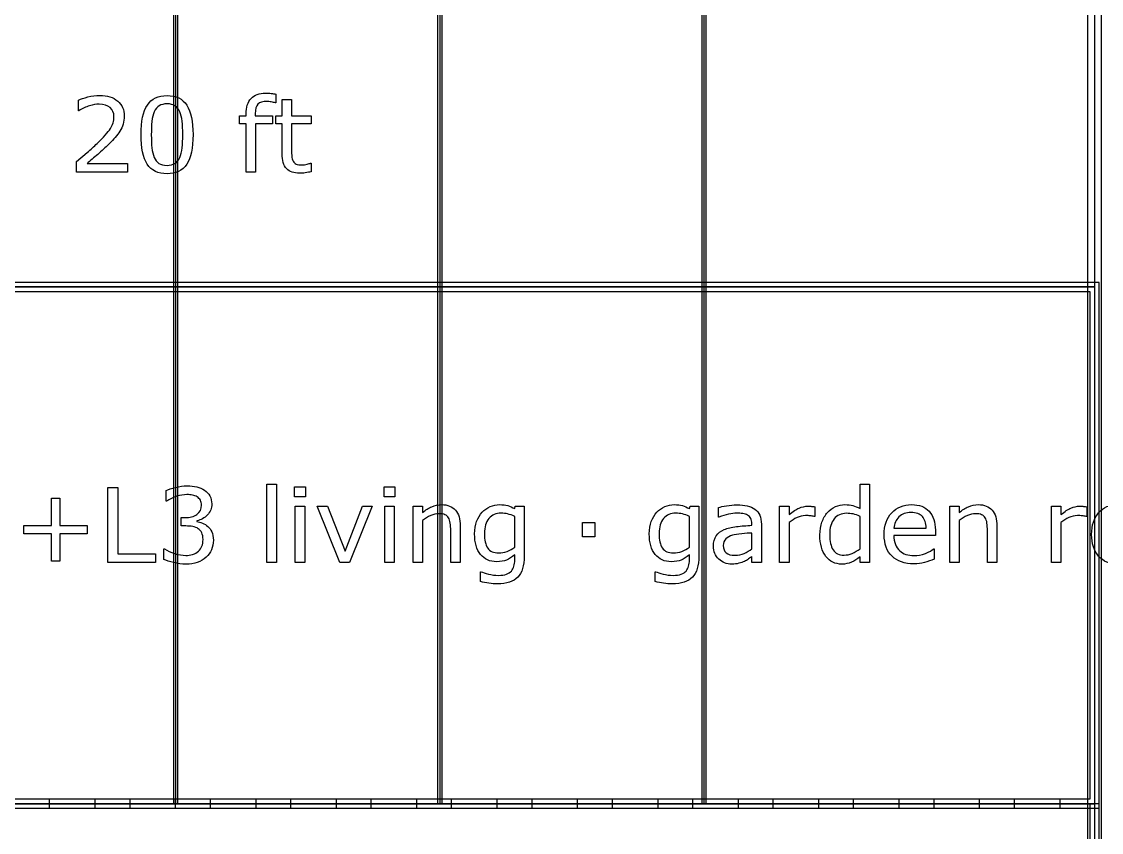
# Model space of a CAD drawing. Extents: x -13 to 750, y 12 to 2314.
# Drawn here: x 174.6 to 268.6, y 293.4 to 364 of the extents above; entities that cross this region are included whole.
import ezdxf

# ---------------------------------------------------------------- set-up
doc = ezdxf.new("R2010")
doc.units = 0
doc.layers.get('0').update_dxf_attribs({"linetype": 'CONTINUOUS'})

msp = doc.modelspace()

# ---------------------------------------------------------------- linework, layer by layer
at = {"color": 7}
for points in [[(43.400391, 580.4896), (43.400391, 128.2904), (268.59961, 128.2904), (268.59961, 580.4896)], [(44.599609, 579.2904), (267.40039, 579.2904), (267.40039, 129.4896), (44.599609, 129.4896)], [(187.80078, 553.89), (187.80078, 295.89), (188.19922, 295.89), (188.19922, 553.89)], [(210.80078, 553.89), (210.80078, 295.89), (211.19922, 295.89), (211.19922, 553.89)], [(233.80078, 553.89), (233.80078, 295.89), (234.19922, 295.89), (234.19922, 553.89)], [(44, 366.89), (268, 366.89), (268, 340.89), (44, 340.89)], [(189.51489, 354.1639)], [(188.35912, 352.1688)], [(43.599609, 341.2904), (43.599609, 295.4896), (268.40039, 295.4896), (268.40039, 341.2904)], [(44, 340.89), (268, 340.89), (268, 295.89), (44, 295.89)], [(44.400391, 340.4896), (267.59961, 340.4896), (267.59961, 296.2904), (44.400391, 296.2904)], [(186.24536, 316.8901), (182.10571, 316.8901), (182.10571, 323.4336), (182.97583, 323.4336), (182.97583, 317.6635), (186.24536, 317.6635)], [(196.77026, 316.8901), (195.94409, 316.8901), (195.94409, 323.728), (196.77026, 323.728)], [(199.29272, 322.6206), (198.36108, 322.6206), (198.36108, 323.4775), (199.29272, 323.4775)], [(207.08865, 322.6206), (206.15701, 322.6206), (206.15701, 323.4775), (207.08865, 323.4775)], [(180.30396, 319.4038), (177.90894, 319.4038), (177.90894, 317.0088), (177.17944, 317.0088), (177.17944, 319.4038), (174.78442, 319.4038), (174.78442, 320.1069), (177.17944, 320.1069), (177.17944, 322.5019), (177.90894, 322.5019), (177.90894, 320.1069), (180.30396, 320.1069)], [(199.24002, 316.8901), (198.41385, 316.8901), (198.41385, 321.7988), (199.24002, 321.7988)], [(205.1199, 321.7988), (203.13357, 316.8901), (202.30301, 316.8901), (200.32986, 321.7988), (201.22635, 321.7988), (202.74686, 317.8921), (204.25418, 321.7988)], [(207.03595, 316.8901), (206.20978, 316.8901), (206.20978, 321.7988), (207.03595, 321.7988)], [(224.48663, 319.1357), (223.43634, 319.1357), (223.43634, 320.3794), (224.48663, 320.3794)], [(217.5213, 318.2393)], [(232.73077, 318.2393)], [(177, 296.2904), (177, 295.4896), (181, 295.4896), (181, 296.2904)], [(184, 296.2904), (184, 295.4896), (188, 295.4896), (188, 296.2904)], [(191, 296.2904), (191, 295.4896), (195, 295.4896), (195, 296.2904)], [(198, 296.2904), (198, 295.4896), (202, 295.4896), (202, 296.2904)], [(205, 296.2904), (205, 295.4896), (209, 295.4896), (209, 296.2904)], [(212, 296.2904), (212, 295.4896), (216, 295.4896), (216, 296.2904)], [(219, 296.2904), (219, 295.4896), (223, 295.4896), (223, 296.2904)], [(226, 296.2904), (226, 295.4896), (230, 295.4896), (230, 296.2904)], [(233, 296.2904), (233, 295.4896), (237, 295.4896), (237, 296.2904)], [(240, 296.2904), (240, 295.4896), (244, 295.4896), (244, 296.2904)], [(247, 296.2904), (247, 295.4896), (251, 295.4896), (251, 296.2904)], [(254, 296.2904), (254, 295.4896), (258, 295.4896), (258, 296.2904)], [(261, 296.2904), (261, 295.4896), (265, 295.4896), (265, 296.2904)], [(44, 295.89), (268, 295.89), (268, 151.89), (44, 151.89)], [(267.59961, 295.89), (267.59961, 291.89), (268.40039, 291.89), (268.40039, 295.89)]]:
    msp.add_lwpolyline(points, close=True, dxfattribs=at)
for points in [[(188, 553.89), (188, 295.89)], [(211, 553.89), (211, 295.89)], [(234, 553.89), (234, 295.89)], [(196.72637, 357.6838), (196.72632, 356.9281)], [(179.57886, 356.2381), (179.53496, 356.2381), (179.53496, 357.161)], [(196.72632, 356.9281), (196.68242, 356.9281)], [(197.26685, 352.4936), (197.26685, 355.104), (196.70874, 355.104), (196.70874, 355.7983), (197.26685, 355.7983), (197.26685, 357.2089), (198.09302, 357.2089), (198.09302, 355.7983), (199.7981, 355.7983), (199.7981, 355.104), (198.09302, 355.104), (198.09302, 352.8671)], [(194.92901, 355.9657), (194.92901, 355.7987), (196.41875, 355.7987), (196.41875, 355.1044), (194.95537, 355.1044), (194.95537, 350.89), (194.1292, 350.89), (194.1292, 355.1044), (193.57109, 355.1044), (193.57109, 355.7987), (194.1292, 355.7987), (194.1292, 355.9613)], [(183.802, 350.89), (179.37231, 350.89), (179.37231, 351.8085), (180.29517, 352.5995)], [(180.28201, 351.6415), (183.80203, 351.6415), (183.802, 350.89)], [(199.75417, 351.6762), (199.79807, 351.6762), (199.7981, 350.9339)], [(247.58423, 321.6004), (247.58423, 323.7274), (248.4104, 323.7274), (248.4104, 316.89)], [(187.20335, 322.2383), (187.15945, 322.2383), (187.15945, 323.1568)], [(209.49694, 320.5548), (209.49694, 316.89), (208.67076, 316.89), (208.67076, 321.7987), (209.49694, 321.7987), (209.49694, 321.2538)], [(217.52124, 321.5877), (217.57394, 321.7986), (218.34738, 321.7986), (218.34747, 317.4482)], [(232.7308, 321.5877), (232.7835, 321.7986), (233.55693, 321.7986), (233.55694, 317.4482)], [(235.30597, 320.854), (235.26197, 320.854), (235.26197, 321.6933)], [(241.41441, 320.3755), (241.41441, 316.89), (240.58823, 316.89), (240.58823, 321.7987), (241.41441, 321.7987), (241.41441, 321.0736)], [(243.65122, 321.7457), (243.65118, 320.8979)], [(256.22384, 320.5547), (256.22384, 316.89), (255.39767, 316.89), (255.39767, 321.7987), (256.22384, 321.7987), (256.22384, 321.2538)], [(265.0833, 320.3754), (265.0833, 316.89), (264.25713, 316.89), (264.25713, 321.7987), (265.0833, 321.7987), (265.0833, 321.0736)], [(267.32012, 321.7457), (267.32007, 320.8978)], [(188.87767, 320.0761), (188.48216, 320.0761), (188.48216, 320.8056), (188.78977, 320.8056)], [(217.5213, 318.2392), (217.5213, 320.9155)], [(232.73077, 318.2392), (232.73077, 320.9155)], [(243.65118, 320.8979), (243.60728, 320.8979)], [(247.58423, 318.0985), (247.58423, 320.9154)], [(267.32007, 320.8978), (267.27617, 320.8978)], [(189.8533, 320.5288), (189.8533, 320.4668)], [(190.79813, 320.0406), (190.7981, 320.041)], [(212.77521, 316.8901), (211.94903, 316.8901), (211.94903, 319.685)], [(212.77526, 320.076), (212.77521, 316.8901)], [(238.1756, 320.1336), (238.1756, 320.261)], [(238.99732, 320.2209), (238.99737, 316.8901)], [(250.52856, 319.8915), (253.34106, 319.8915)], [(254.14522, 319.7069), (254.14526, 319.2587)], [(259.5022, 316.89), (258.67603, 316.89), (258.67603, 319.6849)], [(259.50216, 320.076), (259.5022, 316.89)], [(238.1756, 318.0986), (238.1756, 319.4653)], [(254.14526, 319.2587), (250.52856, 319.2587)], [(186.97046, 317.167), (186.97046, 318.0854), (187.03636, 318.0854)], [(238.1756, 318.0985), (238.1756, 318.0986)], [(247.58423, 318.0983), (247.58423, 318.0985)], [(254.00464, 318.0897), (254.04854, 318.0897), (254.04854, 317.1888)], [(217.52124, 317.1097), (217.52124, 317.558)], [(232.7308, 317.1097), (232.7308, 317.558)], [(238.99737, 316.8901), (238.1756, 316.8901), (238.1756, 317.413)], [(248.4104, 316.89), (247.58423, 316.89), (247.58423, 317.4042)], [(214.54181, 315.2421), (214.54181, 316.0858), (214.58571, 316.0858)], [(229.75128, 315.2421), (229.75128, 316.0858), (229.79528, 316.0858)]]:
    msp.add_lwpolyline(points, dxfattribs=at)
for points in [[(179.53496, 357.161), (179.742967, 357.263533), (180.019823, 357.357267), (180.36553, 357.4422)], [(180.36553, 357.4422), (180.714163, 357.5272), (181.051077, 357.5697), (181.37627, 357.5697)], [(181.37627, 357.5697), (182.04717, 357.5697), (182.57305, 357.4071), (182.95391, 357.0819)], [(185.53784, 356.7303), (185.904053, 357.286967), (186.475343, 357.5653), (187.25171, 357.5653)], [(187.25171, 357.5653), (188.036863, 357.5653), (188.609617, 357.282567), (188.96997, 356.7171)], [(194.1292, 355.9613), (194.1292, 356.5443), (194.27422, 356.991067), (194.56426, 357.3016)], [(194.56426, 357.3016), (194.8543, 357.615067), (195.273243, 357.7718), (195.82109, 357.7718)], [(195.82109, 357.7718), (196.005663, 357.7718), (196.171193, 357.763133), (196.31768, 357.7458)], [(196.31768, 357.7458), (196.467093, 357.728467), (196.603323, 357.7078), (196.72637, 357.6838)], [(180.48853, 356.6688), (180.177983, 356.575067), (179.87476, 356.4315), (179.57886, 356.2381)], [(181.35425, 356.8094), (181.08765, 356.8094), (180.799077, 356.762533), (180.48853, 356.6688)], [(182.29028, 356.5194), (182.067627, 356.712733), (181.755617, 356.8094), (181.35425, 356.8094)], [(182.62866, 355.724), (182.62866, 356.0638), (182.515867, 356.328933), (182.29028, 356.5194)], [(182.95391, 357.0819), (183.33477, 356.759633), (183.5252, 356.321633), (183.5252, 355.7679)], [(184.98853, 354.1551), (184.98853, 355.318233), (185.171633, 356.176633), (185.53784, 356.7303)], [(186.56616, 356.6688), (186.387453, 356.554533), (186.245363, 356.3817), (186.13989, 356.1503)], [(187.25171, 356.8402), (186.976317, 356.8402), (186.7478, 356.783067), (186.56616, 356.6688)], [(187.93286, 356.6688), (187.75708, 356.783067), (187.53003, 356.8402), (187.25171, 356.8402)], [(188.35474, 356.159), (188.2522, 356.3846), (188.111573, 356.554533), (187.93286, 356.6688)], [(188.96997, 356.7171), (189.33325, 356.154633), (189.51489, 355.303567), (189.51489, 354.1639)], [(195.16631, 356.8138), (195.00811, 356.658533), (194.92901, 356.375833), (194.92901, 355.9657)], [(195.93975, 357.0511), (195.585257, 357.0511), (195.327443, 356.972), (195.16631, 356.8138)], [(196.32647, 357.0071), (196.179983, 357.036433), (196.051077, 357.0511), (195.93975, 357.0511)], [(196.68242, 356.9281), (196.5916, 356.954767), (196.47295, 356.9811), (196.32647, 357.0071)], [(182.31665, 354.6825), (182.524657, 355.004767), (182.62866, 355.351933), (182.62866, 355.724)], [(183.5252, 355.7679), (183.5252, 355.5189), (183.492967, 355.286), (183.4285, 355.0692)], [(186.13989, 356.1503), (186.040283, 355.9335), (185.971437, 355.650767), (185.93335, 355.3021)], [(188.56567, 355.3241), (188.530537, 355.652233), (188.460227, 355.930533), (188.35474, 356.159)], [(181.16089, 353.3861), (181.72339, 353.931033), (182.108643, 354.363167), (182.31665, 354.6825)], [(183.15164, 354.4584), (183.03738, 354.276733), (182.902613, 354.098), (182.74734, 353.9222)], [(183.4285, 355.0692), (183.366967, 354.855333), (183.27468, 354.651733), (183.15164, 354.4584)], [(185.93335, 355.3021), (185.898217, 354.9535), (185.88065, 354.571167), (185.88065, 354.1551)], [(188.62277, 354.1639), (188.62277, 354.609233), (188.603737, 354.995967), (188.56567, 355.3241)], [(182.74734, 353.9222), (182.595, 353.746467), (182.408967, 353.551667), (182.18924, 353.3378)], [(185.52905, 351.5887), (185.168703, 352.145367), (184.98853, 353.000833), (184.98853, 354.1551)], [(185.88065, 354.1551), (185.88065, 353.6981), (185.89675, 353.3158), (185.92895, 353.0082)], [(188.56567, 353.0038), (188.603737, 353.326067), (188.62277, 353.712767), (188.62277, 354.1639)], [(189.51489, 354.1639), (189.51489, 352.9891), (189.33032, 352.1263), (188.96118, 351.5755)], [(180.29517, 352.5995), (180.605717, 352.863167), (180.89429, 353.125367), (181.16089, 353.3861)], [(182.18924, 353.3378), (181.87576, 353.030133), (181.55203, 352.7313), (181.21805, 352.4413)], [(185.92895, 353.0082), (185.96115, 352.700533), (186.029997, 352.425133), (186.13549, 352.182)], [(188.35913, 352.1688), (188.46167, 352.406133), (188.530517, 352.684467), (188.56567, 353.0038)], [(198.09302, 352.8671), (198.09302, 352.6093), (198.098887, 352.407167), (198.11062, 352.2607)], [(181.21805, 352.4413), (180.884063, 352.154167), (180.57205, 351.887567), (180.28201, 351.6415)], [(186.13549, 352.182), (186.23217, 351.953467), (186.3684, 351.779133), (186.54418, 351.659)], [(186.54418, 351.659), (186.722893, 351.538933), (186.958733, 351.4789), (187.2517, 351.4789)], [(187.2517, 351.4789), (187.527087, 351.4789), (187.755603, 351.536033), (187.93725, 351.6503)], [(187.93725, 351.6503), (188.11889, 351.7645), (188.259513, 351.937333), (188.35912, 352.1688)], [(197.65796, 351.1972), (197.39722, 351.466733), (197.26685, 351.898867), (197.26685, 352.4936)], [(198.11062, 352.2607), (198.122353, 352.117167), (198.163367, 351.9824), (198.23366, 351.8564)], [(198.23366, 351.8564), (198.298127, 351.7392), (198.386017, 351.652767), (198.49733, 351.5971)], [(199.43776, 351.5751), (199.584247, 351.616433), (199.689717, 351.650133), (199.75417, 351.6762)], [(187.25171, 350.7538), (186.46655, 350.7538), (185.89233, 351.0321), (185.52905, 351.5887)], [(188.96118, 351.5755), (188.594973, 351.0277), (188.02515, 350.7538), (187.25171, 350.7538)], [(198.80054, 350.7929), (198.29956, 350.7929), (197.9187, 350.927667), (197.65796, 351.1972)], [(198.49733, 351.5971), (198.61159, 351.544433), (198.784443, 351.5181), (199.01589, 351.5181)], [(199.28833, 350.8329), (199.10669, 350.806233), (198.944093, 350.7929), (198.80054, 350.7929)], [(199.01589, 351.5181), (199.150657, 351.5181), (199.29128, 351.5371), (199.43776, 351.5751)], [(199.7981, 350.9339), (199.642827, 350.893233), (199.472903, 350.859567), (199.28833, 350.8329)], [(187.15945, 323.1568), (187.367463, 323.259333), (187.64432, 323.3531), (187.99002, 323.4381)], [(187.99002, 323.4381), (188.338653, 323.525967), (188.675567, 323.5699), (189.00076, 323.5699)], [(189.00076, 323.5699), (189.3201, 323.5699), (189.60135, 323.540567), (189.84451, 323.4819)], [(189.84451, 323.4819), (190.087677, 323.423233), (190.307403, 323.329467), (190.50369, 323.2006)], [(188.09104, 322.6602), (187.777567, 322.5606), (187.48167, 322.419967), (187.20335, 322.2383)], [(188.97874, 322.8096), (188.70042, 322.8096), (188.40452, 322.7598), (188.09104, 322.6602)], [(189.46653, 322.7656), (189.322977, 322.794933), (189.16038, 322.8096), (188.97874, 322.8096)], [(189.87083, 322.6074), (189.74485, 322.683533), (189.610083, 322.736267), (189.46653, 322.7656)], [(190.15208, 322.313), (190.0847, 322.433067), (189.99095, 322.5312), (189.87083, 322.6074)], [(190.50369, 323.2006), (190.71463, 323.06), (190.8743, 322.8901), (190.9827, 322.6909)], [(190.9827, 322.6909), (191.091093, 322.4917), (191.14529, 322.2588), (191.14529, 321.9922)], [(189.85325, 321.0825), (190.11985, 321.269967), (190.25315, 321.542433), (190.25315, 321.8999)], [(190.25315, 321.8999), (190.25315, 322.0581), (190.21946, 322.1958), (190.15208, 322.313)], [(191.14529, 321.9922), (191.14529, 321.628867), (191.016383, 321.310967), (190.75857, 321.0385)], [(209.49694, 321.2538), (209.754747, 321.467667), (210.021347, 321.634633), (210.29674, 321.7547)], [(210.29674, 321.7547), (210.572133, 321.874833), (210.85485, 321.9349), (211.14489, 321.9349)], [(211.14489, 321.9349), (211.675163, 321.9349), (212.07946, 321.775233), (212.35778, 321.4559)], [(214.69116, 321.2757), (214.881593, 321.483767), (215.11304, 321.6449), (215.3855, 321.7591)], [(215.3855, 321.7591), (215.65796, 321.8763), (215.928957, 321.9349), (216.19849, 321.9349)], [(216.19849, 321.9349), (216.48267, 321.9349), (216.719973, 321.905567), (216.9104, 321.8469)], [(216.9104, 321.8469), (217.10376, 321.7909), (217.307373, 321.7045), (217.52124, 321.5877)], [(229.90072, 321.2757), (230.091153, 321.483767), (230.3226, 321.6449), (230.59506, 321.7591)], [(230.59506, 321.7591), (230.86752, 321.8763), (231.138517, 321.9349), (231.40805, 321.9349)], [(231.40805, 321.9349), (231.69223, 321.9349), (231.929533, 321.905567), (232.11996, 321.8469)], [(232.11996, 321.8469), (232.31332, 321.7909), (232.516933, 321.7045), (232.7308, 321.5877)], [(235.26197, 321.6933), (235.423103, 321.7373), (235.656013, 321.785633), (235.9607, 321.8383)], [(235.9607, 321.8383), (236.265387, 321.890967), (236.56568, 321.9173), (236.86158, 321.9173)], [(236.86158, 321.9173), (237.207287, 321.9173), (237.50758, 321.887967), (237.76246, 321.8293)], [(237.76246, 321.8293), (238.020273, 321.773967), (238.24293, 321.677267), (238.43043, 321.5392)], [(238.43043, 321.5392), (238.615003, 321.404467), (238.755627, 321.230167), (238.8523, 321.0163)], [(241.41441, 321.0736), (241.74253, 321.337267), (242.031103, 321.5233), (242.28013, 321.6317)], [(242.28013, 321.6317), (242.532083, 321.743033), (242.78843, 321.7987), (243.04917, 321.7987)], [(243.04917, 321.7987), (243.192723, 321.7987), (243.296727, 321.794367), (243.36118, 321.7857)], [(243.36118, 321.7857), (243.425647, 321.779033), (243.522327, 321.7657), (243.65122, 321.7457)], [(244.74976, 321.2494), (244.948973, 321.472067), (245.180417, 321.641967), (245.44409, 321.7591)], [(245.44409, 321.7591), (245.71069, 321.8763), (245.98608, 321.9349), (246.27026, 321.9349)], [(246.27026, 321.9349), (246.528073, 321.9349), (246.75659, 321.9069), (246.95581, 321.8509)], [(246.95581, 321.8509), (247.15503, 321.798233), (247.364503, 321.714733), (247.58423, 321.6004)], [(250.34395, 321.2274), (250.783403, 321.699067), (251.360553, 321.9349), (252.0754, 321.9349)], [(252.0754, 321.9349), (252.737507, 321.9349), (253.247273, 321.741533), (253.6047, 321.3548)], [(256.22384, 321.2538), (256.481653, 321.467667), (256.748253, 321.634633), (257.02364, 321.7547)], [(257.02364, 321.7547), (257.299033, 321.874833), (257.58175, 321.9349), (257.87179, 321.9349)], [(257.87179, 321.9349), (258.402063, 321.9349), (258.80636, 321.775233), (259.08468, 321.4559)], [(265.0833, 321.0736), (265.411427, 321.337267), (265.7, 321.5233), (265.94902, 321.6317)], [(265.94902, 321.6317), (266.200973, 321.743033), (266.457323, 321.7987), (266.71807, 321.7987)], [(266.71807, 321.7987), (266.861623, 321.7987), (266.965627, 321.794367), (267.03008, 321.7857)], [(267.03008, 321.7857), (267.094547, 321.779033), (267.191227, 321.7657), (267.32012, 321.7457)], [(268.36157, 321.2362), (268.77173, 321.702), (269.323977, 321.9349), (270.01831, 321.9349)], [(188.78977, 320.8056), (189.235083, 320.8056), (189.589577, 320.8979), (189.85325, 321.0825)], [(190.75857, 321.0385), (190.50369, 320.768967), (190.201933, 320.599067), (189.8533, 320.5288)], [(210.20446, 320.9811), (209.958367, 320.869767), (209.722527, 320.727667), (209.49694, 320.5548)], [(210.91198, 321.1481), (210.686393, 321.1481), (210.450553, 321.092433), (210.20446, 320.9811)], [(211.44811, 321.0561), (211.310417, 321.117433), (211.131707, 321.1481), (210.91198, 321.1481)], [(211.76451, 320.7837), (211.69127, 320.9067), (211.585803, 320.9975), (211.44811, 321.0561)], [(211.90953, 320.3178), (211.88313, 320.517067), (211.83479, 320.672367), (211.76451, 320.7837)], [(212.35778, 321.4559), (212.6361, 321.136567), (212.77526, 320.6766), (212.77526, 320.076)], [(214.20337, 320.4803), (214.323483, 320.787967), (214.48608, 321.0531), (214.69116, 321.2757)], [(215.2713, 320.7354), (215.01056, 320.430733), (214.88019, 319.988367), (214.88019, 319.4083)], [(216.34357, 321.1924), (215.889463, 321.1924), (215.53204, 321.040067), (215.2713, 320.7354)], [(216.90607, 321.1264), (216.71857, 321.1704), (216.53107, 321.1924), (216.34357, 321.1924)], [(217.5213, 320.9155), (217.301573, 321.0151), (217.096497, 321.0854), (216.90607, 321.1264)], [(229.41293, 320.4803), (229.53305, 320.787967), (229.695647, 321.0531), (229.90072, 321.2757)], [(230.48077, 320.7354), (230.22003, 320.430733), (230.08966, 319.988367), (230.08966, 319.4083)], [(231.55304, 321.1924), (231.09894, 321.1924), (230.741517, 321.040067), (230.48077, 320.7354)], [(232.11554, 321.1264), (231.92804, 321.1704), (231.74054, 321.1924), (231.55304, 321.1924)], [(232.73077, 320.9155), (232.511043, 321.0151), (232.305967, 321.0854), (232.11554, 321.1264)], [(236.13214, 321.1001), (235.86554, 321.044767), (235.59015, 320.962733), (235.30597, 320.854)], [(236.85724, 321.1881), (236.64044, 321.1881), (236.39874, 321.158767), (236.13214, 321.1001)], [(237.3714, 321.1531), (237.207333, 321.176433), (237.035947, 321.1881), (236.85724, 321.1881)], [(237.79327, 321.0169), (237.676083, 321.084233), (237.53546, 321.129633), (237.3714, 321.1531)], [(238.07452, 320.7268), (238.010053, 320.849867), (237.916303, 320.946567), (237.79327, 321.0169)], [(238.1756, 320.261), (238.1756, 320.448533), (238.141907, 320.6038), (238.07452, 320.7268)], [(238.8523, 321.0163), (238.94898, 320.802433), (238.99732, 320.5373), (238.99732, 320.2209)], [(242.09995, 320.8105), (241.86265, 320.699167), (241.634137, 320.554167), (241.41441, 320.3755)], [(242.83823, 320.9819), (242.58335, 320.9819), (242.337257, 320.924767), (242.09995, 320.8105)], [(243.24693, 320.9599), (243.13267, 320.974567), (242.996437, 320.9819), (242.83823, 320.9819)], [(243.60728, 320.8979), (243.484233, 320.927233), (243.364117, 320.9479), (243.24693, 320.9599)], [(244.26636, 320.4188), (244.386473, 320.744), (244.547607, 321.020867), (244.74976, 321.2494)], [(245.32983, 320.6955), (245.072023, 320.373233), (244.94312, 319.9162), (244.94312, 319.3244)], [(246.41089, 321.1789), (245.947997, 321.1789), (245.587643, 321.017767), (245.32983, 320.6955)], [(246.98657, 321.1219), (246.81079, 321.1599), (246.618897, 321.1789), (246.41089, 321.1789)], [(247.58423, 320.9154), (247.36157, 321.015), (247.16235, 321.083833), (246.98657, 321.1219)], [(249.68917, 319.3158), (249.68917, 320.118533), (249.90743, 320.755733), (250.34395, 321.2274)], [(250.97241, 320.8627), (250.71167, 320.6019), (250.56372, 320.278167), (250.52856, 319.8915)], [(252.03149, 321.2538), (251.58911, 321.2538), (251.236083, 321.123433), (250.97241, 320.8627)], [(253.01147, 320.8978), (252.797603, 321.135133), (252.470943, 321.2538), (252.03149, 321.2538)], [(253.34106, 319.8915), (253.338393, 320.3251), (253.22853, 320.660533), (253.01147, 320.8978)], [(253.6047, 321.3548), (253.965047, 320.968133), (254.14522, 320.418833), (254.14522, 319.7069)], [(256.93136, 320.981), (256.685267, 320.869667), (256.449427, 320.727567), (256.22384, 320.5547)], [(257.63888, 321.148), (257.413293, 321.148), (257.177453, 321.092333), (256.93136, 320.981)], [(258.17501, 321.056), (258.037317, 321.117333), (257.858607, 321.148), (257.63888, 321.148)], [(258.49142, 320.7836), (258.418173, 320.9066), (258.312703, 320.9974), (258.17501, 321.056)], [(258.63643, 320.3177), (258.610097, 320.516967), (258.56176, 320.672267), (258.49142, 320.7836)], [(259.08468, 321.4559), (259.363, 321.136567), (259.50216, 320.6766), (259.50216, 320.076)], [(265.76885, 320.8104), (265.531543, 320.699067), (265.303027, 320.554067), (265.0833, 320.3754)], [(266.50713, 320.9818), (266.25225, 320.9818), (266.006157, 320.924667), (265.76885, 320.8104)], [(266.91582, 320.9598), (266.80156, 320.974467), (266.66533, 320.9818), (266.50713, 320.9818)], [(267.27617, 320.8978), (267.153123, 320.927133), (267.033007, 320.9478), (266.91582, 320.9598)], [(267.75073, 319.3421), (267.75073, 320.141967), (267.954343, 320.773333), (268.36157, 321.2362)], [(189.48411, 320.0231), (189.29661, 320.058433), (189.094463, 320.0761), (188.87767, 320.0761)], [(189.96311, 319.8385), (189.831277, 319.929367), (189.67161, 319.9909), (189.48411, 320.0231)], [(189.8533, 320.4668), (189.993927, 320.443467), (190.15506, 320.393667), (190.3367, 320.3174)], [(190.27073, 319.4738), (190.19749, 319.629067), (190.09495, 319.750633), (189.96311, 319.8385)], [(190.3367, 320.3174), (190.51834, 320.2442), (190.67215, 320.151933), (190.79813, 320.0406)], [(190.7981, 320.041), (190.93872, 319.915), (191.05444, 319.7568), (191.14526, 319.5664)], [(211.94903, 319.685), (211.94903, 319.9106), (211.935863, 320.121533), (211.90953, 320.3178)], [(214.02759, 319.3905), (214.02759, 319.812367), (214.086183, 320.175633), (214.20337, 320.4803)], [(229.23715, 319.3905), (229.23715, 319.812367), (229.295743, 320.175633), (229.41293, 320.4803)], [(235.06427, 319.2151), (235.225403, 319.446567), (235.45392, 319.6282), (235.74982, 319.76)], [(235.74982, 319.76), (236.048647, 319.891867), (236.407533, 319.981233), (236.82648, 320.0281)], [(236.82648, 320.0281), (237.24542, 320.074767), (237.695127, 320.109933), (238.1756, 320.1336)], [(244.09058, 319.307), (244.09058, 319.723), (244.149173, 320.0936), (244.26636, 320.4188)], [(258.67603, 319.6849), (258.67603, 319.9105), (258.66283, 320.121433), (258.63643, 320.3177)], [(190.38499, 318.8937), (190.38499, 319.1281), (190.346903, 319.321467), (190.27073, 319.4738)], [(190.28392, 318.3048), (190.3513, 318.460067), (190.38499, 318.656367), (190.38499, 318.8937)], [(191.28149, 318.8281), (191.28149, 318.529233), (191.227293, 318.2553), (191.1189, 318.0063)], [(191.14526, 319.5664), (191.23608, 319.375933), (191.28149, 319.129833), (191.28149, 318.8281)], [(214.54175, 317.5975), (214.198977, 318.0223), (214.02759, 318.619967), (214.02759, 319.3905)], [(214.88019, 319.4083), (214.88019, 318.8575), (214.97687, 318.44), (215.17023, 318.1558)], [(229.75131, 317.5975), (229.408537, 318.0223), (229.23715, 318.619967), (229.23715, 319.3905)], [(230.08966, 319.4083), (230.08966, 318.8575), (230.18634, 318.44), (230.3797, 318.1558)], [(234.82696, 318.3142), (234.82696, 318.686267), (234.906063, 318.986567), (235.06427, 319.2151)], [(235.89923, 318.9554), (235.752743, 318.8148), (235.6795, 318.62), (235.6795, 318.371)], [(236.47491, 319.2718), (236.23761, 319.204467), (236.045717, 319.099), (235.89923, 318.9554)], [(237.28351, 319.3993), (236.943663, 319.369967), (236.67413, 319.327467), (236.47491, 319.2718)], [(238.1756, 319.4653), (237.923647, 319.450633), (237.626283, 319.428633), (237.28351, 319.3993)], [(244.60474, 317.4305), (244.261967, 317.8817), (244.09058, 318.5072), (244.09058, 319.307)], [(244.94312, 319.3244), (244.94312, 318.7414), (245.042727, 318.297533), (245.24194, 317.9928)], [(250.37472, 317.4349), (249.917687, 317.8773), (249.68917, 318.504267), (249.68917, 319.3158)], [(250.52856, 319.2587), (250.52856, 318.9569), (250.57397, 318.6932), (250.66479, 318.4676)], [(268.36157, 317.4481), (267.954343, 317.910967), (267.75073, 318.5423), (267.75073, 319.3421)], [(187.03636, 318.0854), (187.28538, 317.921333), (187.578347, 317.7851), (187.91526, 317.6767)], [(189.47972, 317.6061), (189.687727, 317.667433), (189.856183, 317.758267), (189.98509, 317.8786)], [(189.98509, 317.8786), (190.119857, 318.007467), (190.219467, 318.149533), (190.28392, 318.3048)], [(191.1189, 318.0063), (191.0105, 317.7573), (190.858157, 317.5405), (190.66187, 317.3559)], [(215.17023, 318.1558), (215.36359, 317.871667), (215.68439, 317.7296), (216.13263, 317.7296)], [(216.13263, 317.7296), (216.372863, 317.7296), (216.613097, 317.775), (216.85333, 317.8658)], [(216.85333, 317.8658), (217.096497, 317.959533), (217.319153, 318.084033), (217.5213, 318.2393)], [(230.3797, 318.1558), (230.57306, 317.871667), (230.89386, 317.7296), (231.3421, 317.7296)], [(231.3421, 317.7296), (231.582333, 317.7296), (231.822567, 317.775), (232.0628, 317.8658)], [(232.0628, 317.8658), (232.305967, 317.959533), (232.528623, 318.084033), (232.73077, 318.2393)], [(235.28839, 317.1936), (234.98077, 317.4866), (234.82696, 317.860133), (234.82696, 318.3142)], [(235.6795, 318.371), (235.6795, 318.089733), (235.764463, 317.8773), (235.93439, 317.7337)], [(237.50763, 317.6898), (237.747863, 317.804067), (237.97052, 317.9403), (238.1756, 318.0985)], [(245.24194, 317.9928), (245.44116, 317.691067), (245.760497, 317.5402), (246.19995, 317.5402)], [(246.91187, 317.694), (247.152103, 317.799467), (247.376223, 317.934233), (247.58423, 318.0983)], [(250.66479, 318.4676), (250.755617, 318.245), (250.88013, 318.0619), (251.03833, 317.9183)], [(251.03833, 317.9183), (251.190677, 317.7777), (251.370853, 317.672233), (251.57886, 317.6019)], [(253.27954, 317.6942), (253.619387, 317.828933), (253.861087, 317.960767), (254.00464, 318.0897)], [(187.83618, 316.8857), (187.48462, 316.970633), (187.196047, 317.0644), (186.97046, 317.167)], [(188.90845, 316.7539), (188.54517, 316.7539), (188.187747, 316.797833), (187.83618, 316.8857)], [(187.91526, 317.6767), (188.252173, 317.5683), (188.57737, 317.5141), (188.89085, 317.5141)], [(188.89085, 317.5141), (189.075417, 317.5141), (189.271707, 317.544767), (189.47972, 317.6061)], [(189.88403, 316.8989), (189.588137, 316.802233), (189.262943, 316.7539), (188.90845, 316.7539)], [(190.66187, 317.3559), (190.442143, 317.150833), (190.182863, 316.9985), (189.88403, 316.8989)], [(215.93921, 316.9647), (215.35327, 316.9647), (214.88745, 317.175633), (214.54175, 317.5975)], [(216.80493, 317.1097), (216.579343, 317.013033), (216.29077, 316.9647), (215.93921, 316.9647)], [(217.52124, 317.558), (217.27222, 317.358733), (217.03345, 317.2093), (216.80493, 317.1097)], [(217.45534, 316.5692), (217.499273, 316.730333), (217.52124, 316.9105), (217.52124, 317.1097)], [(218.34747, 317.4482), (218.34747, 316.6162), (218.158507, 316.005367), (217.78058, 315.6157)], [(231.14877, 316.9647), (230.562837, 316.9647), (230.097017, 317.175633), (229.75131, 317.5975)], [(232.01449, 317.1097), (231.78891, 317.013033), (231.500337, 316.9647), (231.14877, 316.9647)], [(232.7308, 317.558), (232.48178, 317.358733), (232.24301, 317.2093), (232.01449, 317.1097)], [(232.6649, 316.5692), (232.708833, 316.730333), (232.7308, 316.9105), (232.7308, 317.1097)], [(233.55694, 317.4482), (233.55694, 316.6162), (233.367977, 316.005367), (232.99005, 315.6157)], [(236.41339, 316.7542), (235.97101, 316.7542), (235.59601, 316.900667), (235.28839, 317.1936)], [(235.93439, 317.7337), (236.10431, 317.5931), (236.363587, 317.5228), (236.71222, 317.5228)], [(236.71222, 317.5228), (237.00226, 317.5228), (237.267397, 317.578467), (237.50763, 317.6898)], [(237.51642, 316.9912), (237.37872, 316.9238), (237.220517, 316.868133), (237.04181, 316.8242)], [(237.87677, 317.2021), (237.753723, 317.114233), (237.633607, 317.043933), (237.51642, 316.9912)], [(238.1756, 317.413), (238.102353, 317.363), (238.002743, 317.2927), (237.87677, 317.2021)], [(246.0022, 316.7538), (245.41626, 316.7538), (244.95044, 316.979367), (244.60474, 317.4305)], [(246.84155, 316.9252), (246.583737, 316.810933), (246.303953, 316.7538), (246.0022, 316.7538)], [(246.19995, 317.5402), (246.434323, 317.5402), (246.67163, 317.591467), (246.91187, 317.694)], [(247.58423, 317.4042), (247.346923, 317.199067), (247.099363, 317.0394), (246.84155, 316.9252)], [(252.28194, 316.7757), (251.467487, 316.7757), (250.831747, 316.995433), (250.37472, 317.4349)], [(251.57886, 317.6019), (251.789793, 317.531567), (252.021237, 317.4964), (252.27319, 317.4964)], [(252.27319, 317.4964), (252.607177, 317.4964), (252.942627, 317.562333), (253.27954, 317.6942)], [(253.196, 316.8944), (252.905967, 316.815267), (252.60128, 316.7757), (252.28194, 316.7757)], [(254.04854, 317.1888), (253.77022, 317.0716), (253.48604, 316.973467), (253.196, 316.8944)], [(270.01831, 316.7538), (269.323977, 316.7538), (268.77173, 316.985233), (268.36157, 317.4481)], [(214.58571, 316.0858), (214.720477, 316.033133), (214.934343, 315.968667), (215.22731, 315.8924)], [(215.22731, 315.8924), (215.520283, 315.813333), (215.813253, 315.7738), (216.10622, 315.7738)], [(216.80495, 315.8749), (216.989523, 315.942233), (217.13308, 316.035967), (217.23562, 316.1561)], [(217.23562, 316.1561), (217.338153, 316.270367), (217.411393, 316.408067), (217.45534, 316.5692)], [(229.79528, 316.0858), (229.93004, 316.033133), (230.143907, 315.968667), (230.43688, 315.8924)], [(230.43688, 315.8924), (230.729847, 315.813333), (231.022813, 315.7738), (231.31578, 315.7738)], [(232.01451, 315.8749), (232.199083, 315.942233), (232.34264, 316.035967), (232.44518, 316.1561)], [(232.44518, 316.1561), (232.54772, 316.270367), (232.62096, 316.408067), (232.6649, 316.5692)], [(237.04181, 316.8242), (236.863097, 316.777533), (236.653623, 316.7542), (236.41339, 316.7542)], [(215.2713, 315.0882), (215.025207, 315.123533), (214.782043, 315.174833), (214.54181, 315.2421)], [(216.03595, 315.0312), (215.77521, 315.0312), (215.520327, 315.0502), (215.2713, 315.0882)], [(217.78058, 315.6157), (217.402647, 315.226033), (216.821103, 315.0312), (216.03595, 315.0312)], [(216.10622, 315.7738), (216.387473, 315.7738), (216.620383, 315.8075), (216.80495, 315.8749)], [(230.48077, 315.0882), (230.234677, 315.123533), (229.991513, 315.174833), (229.75128, 315.2421)], [(231.24542, 315.0312), (230.98468, 315.0312), (230.729797, 315.0502), (230.48077, 315.0882)], [(232.99005, 315.6157), (232.612123, 315.226033), (232.03058, 315.0312), (231.24542, 315.0312)], [(231.31578, 315.7738), (231.597033, 315.7738), (231.829943, 315.8075), (232.01451, 315.8749)]]:
    msp.add_open_spline(points, degree=3, dxfattribs=at)

doc.saveas('drawing.dxf')
